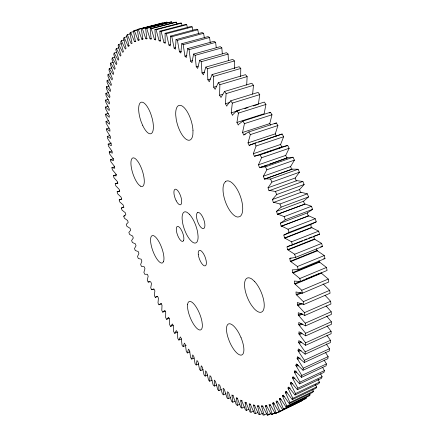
<?xml version="1.0" encoding="UTF-8"?>
<svg xmlns="http://www.w3.org/2000/svg" width="437" height="437" viewBox="0 0 437 437"><rect width="100%" height="100%" fill="white"/><g stroke="black" fill="none" stroke-linecap="round" stroke-linejoin="round"><path stroke-width="0.66" d="M192.881 30.208L192.165 26.919L190.811 26.52L165.077 33.299L165.197 43.35L163.93 42.564L161.138 31.404L159.893 31.147L160.324 41.357L159.101 40.723L156.102 29.738L154.911 29.64L155.643 39.969L154.463 39.483L151.278 28.705L150.153 28.755L151.169 39.166L150.033 38.827L146.685 28.285L145.619 28.481L146.903 38.931L145.816 38.735L142.32 28.46L141.315 28.798L142.855 39.254L141.823 39.199L138.196 29.208L162.635 22.91L161.635 23.401M108.469 92.562L105.907 93.294L105.891 95.08L109.512 102.509L109.359 103.99L105.623 100.051L108.239 99.292M326.92 335.299L330.47 340.303L330.394 342.613L305.146 354.183L305.168 351.861L298.613 342.57L298.853 340.592L305.649 345.285L331.115 333.742L331.099 331.306L327.034 325.931M240.65 76.519L240.776 68.462L239.154 66.714L212.049 74.601L209.285 81.779L207.848 79.78L207.406 68.724L205.832 67.101L203.451 74.798L202.014 72.941L201.217 61.704L199.671 60.251L197.666 68.423L196.24 66.714L195.104 55.346L193.586 54.068L191.958 62.671L190.543 61.109L189.079 49.665L187.599 48.562L186.337 57.542L184.944 56.138L183.179 44.661L181.732 43.733L180.836 53.052L179.465 51.801L177.417 40.341L176.013 39.581L175.466 49.19L174.128 48.097L171.807 36.697L170.457 36.107L170.25 45.961L168.944 45.022L166.377 33.72L165.077 33.299M216.747 384.97L214.305 386.073L214.327 380.146L215.452 381.381L217.79 389.651L218.921 390.612L221.373 389.493M326.756 316.115L331.333 321.774L331.454 324.33L305.774 335.84L305.61 333.267L298.744 324.702L298.804 322.462L305.518 325.876L331.399 314.416L331.18 311.75L326.078 305.878M252.63 94.092L253.471 85.308L251.843 83.243L224.52 91.486L220.996 97.495L219.576 95.228L219.882 84.696L218.287 82.735L245.507 74.672L247.14 76.584L246.681 85.084M108.988 86.018L106.404 86.745L106.333 88.487L109.916 96.206L109.714 97.626L105.907 93.294M326.253 343.919L329.476 348.753L329.307 350.933L304.272 362.502L304.392 360.323L298.023 350.736L298.345 348.906L305.146 354.183M212.142 380.135L209.722 381.222L209.946 375.64L211.06 376.945L213.18 385.03L214.305 386.073M258.365 104.35L259.742 94.605L258.125 92.387L230.72 100.816L227.071 105.355L226.819 106.18L225.416 103.793L226.12 93.6L224.52 91.486M305.649 345.285L305.578 342.837L298.859 333.884L299.012 331.77L305.774 335.84M109.731 79.703L107.12 80.43L106.994 82.118L110.528 90.12L110.277 91.48L106.404 86.745M325.357 352.233L328.121 356.63L327.859 358.673L303.054 370.237L303.262 368.194L297.1 358.373L297.504 356.685L304.272 362.502M110.621 73.662L108.065 74.366L107.884 76L111.359 84.275L111.047 85.565L107.12 80.43M207.646 374.979L205.161 376.088L205.587 370.849L206.69 372.22L208.591 380.103L209.722 381.222M270.574 125.184L269.787 123.589L271.989 114.767L270.416 112.271L242.896 121.087L238.607 124.354L238.274 125.058L236.93 122.453L264.139 113.746L265.925 104.438L264.325 102.072L236.854 110.698L232.883 114.614L232.593 115.379L231.211 112.877L232.315 103.083L230.72 100.816M111.817 67.872L109.234 68.576L108.993 70.144L112.402 78.687L112.036 79.905L108.065 74.366M324.101 360.001L326.423 363.923L326.078 365.818L301.497 377.36L301.787 375.47L295.849 365.447L296.33 363.906L303.054 370.237M203.112 369.582L200.643 370.674L201.26 365.791L202.353 367.217L204.041 374.886L205.161 376.088M236.93 122.453L238.433 113.107L236.854 110.698M113.243 62.371L110.643 63.075L110.343 64.572L113.664 73.372L113.249 74.514L109.234 68.576M198.627 363.928L196.175 365.004L196.972 360.47L198.048 361.956L199.529 369.402L200.643 370.674M262.249 413.397L259.829 414.555L257.42 405.514L258.507 405.809L263.107 415.112L264.09 414.981L261.408 405.694L262.473 405.869L267.297 415.15L268.247 414.888L265.286 405.378L266.324 405.427L271.361 414.658L272.273 414.26L269.034 404.547L270.039 404.46L275.288 413.615L276.162 413.074L272.633 403.182L273.611 402.963L279.063 412.009L279.888 411.321L276.08 401.281L277.02 400.92L282.668 409.819L283.438 408.988L279.347 398.817L280.243 398.32L286.077 407.033L286.798 406.049L282.422 395.791L283.274 395.146L289.283 403.641L289.939 402.51L285.285 392.191L286.088 391.399L292.255 399.637L292.85 398.347L287.923 388.007L288.666 387.073L294.98 395.004L295.505 393.568L290.315 383.244L290.998 382.156L297.444 389.749L297.897 388.16L292.44 377.89L293.063 376.65L299.624 383.866L299.995 382.124L294.292 371.958L294.844 370.571L301.497 377.36M276.293 136.033L275.288 133.842L277.905 125.55L276.359 122.934L248.806 131.941L244.217 134.541L243.846 135.18L242.54 132.477L244.452 123.627L242.896 121.087M322.501 367.2L324.401 370.609L323.975 372.357L299.624 383.866M114.915 57.181L112.282 57.892L111.921 59.312L115.155 68.358L114.68 69.412L110.643 63.075M119.711 190.936L117.127 191.805L117.684 193.859L121.12 197.169L121.552 199.086L119.181 199.917L119.776 201.97L123.158 204.953L123.627 206.881L121.388 208.045L122.016 210.093L125.332 212.748L125.84 214.682L123.737 216.178L124.398 218.216L127.648 220.543L128.188 222.482L126.227 224.307L126.921 226.333L130.095 228.327L130.674 230.272L128.855 232.413L129.581 234.434L132.679 236.089L133.29 238.039L131.613 240.497L132.367 242.502L135.383 243.824L136.027 245.774L134.498 248.549L135.284 250.532L138.212 251.521L138.89 253.46L137.508 256.546L138.321 258.513L141.156 259.168L141.867 261.102L140.643 264.494L141.484 266.439L144.221 266.75L144.964 268.673L143.893 272.371L144.762 274.289L147.395 274.267L148.17 276.179L147.258 280.172L148.154 282.062L150.678 281.696L151.481 283.597L150.732 287.879L151.65 289.742L154.064 289.037L154.895 290.916L154.316 295.494L155.255 297.324L157.549 296.275L158.407 298.138L157.997 302.999L158.959 304.791L161.133 303.404L162.018 305.239L161.783 310.385L162.766 312.138L164.809 310.401L165.721 312.209L165.661 317.633L166.661 319.349L168.573 317.267L169.507 319.048L169.627 324.74L170.648 326.412L172.418 323.981L173.374 325.729L173.68 331.694L174.718 333.316L176.34 330.541L177.324 332.251L177.815 338.478L178.87 340.052L180.344 336.922L181.344 338.599L182.027 345.083L183.098 346.601L184.409 343.121L185.43 344.755L186.309 351.49L187.391 352.954L188.544 349.119L189.582 350.709L190.658 357.69L191.756 359.094L192.733 354.91L193.793 356.445L195.066 363.666L196.175 365.004M277.369 148.777L281.81 147.264L280.609 144.456L283.629 136.743L282.133 134.017L254.563 143.221L249.685 145.128L249.276 145.696L248.014 142.915L250.335 134.612L248.806 131.941M116.75 52.353L114.166 53.041L113.746 54.385L116.87 63.655L116.34 64.627L112.282 57.892M320.561 373.821L322.074 376.683L321.566 378.284L297.444 389.749M290.288 261.266L316.891 250.51L324.265 255.552L324.997 258.6L298.22 269.585L297.455 266.504L290.288 261.266L289.786 258.431L295.554 257.366L294.696 254.241L287.584 249.696L286.989 246.807L292.506 244.944L291.555 241.798L284.531 237.979L283.842 235.046L310.723 224.596L316.251 221.838L315.241 218.729L308.746 215.818L281.767 226.164L281.133 226.169L280.357 223.203L307.342 212.906L312.57 209.378L311.466 206.275L305.092 204.046L277.408 214.327L276.545 211.339L303.617 201.206L308.522 196.918L307.337 193.837L279.953 204.003L273.95 202.326L273.371 202.5L272.431 199.512L299.574 189.543L304.136 184.512L302.874 181.475L296.805 180.65L269.045 190.75L268.028 187.779L295.226 177.985L299.427 172.233L298.094 169.256L292.222 169.135L264.445 179.143L263.364 176.198L290.605 166.579L294.423 160.139L293.025 157.233L287.377 157.823L259.605 167.732L258.453 164.825L285.722 155.386L289.147 148.29L287.699 145.466L282.291 146.761L254.99 156.069L254.536 156.561L253.329 153.709L256.055 146.002L254.563 143.221M118.902 47.862L116.297 48.551L115.81 49.807L118.82 59.295L118.23 60.175L114.166 53.041M318.021 379.267L319.452 382.146L318.873 383.599L294.98 395.004M258.453 164.825L261.577 157.746L289.147 148.29M121.306 43.755L118.673 44.443L118.127 45.612L121 55.297L120.355 56.073L116.297 48.551M315.416 384.538L316.568 386.991L315.918 388.291L292.255 399.637M218.287 82.735L215.141 89.35L213.709 87.214L213.633 76.393L212.049 74.601M263.364 176.198L266.876 169.791L294.423 160.139M124.529 39.904L121.3 40.745L120.688 41.815L123.414 51.681L122.715 52.353L118.673 44.443M312.619 389.389L313.427 391.224L312.717 392.377L289.283 403.641M268.028 187.779L271.923 182.076L299.427 172.233M126.785 36.801L124.174 37.478L123.496 38.44L126.064 48.469L125.31 49.031L121.3 40.745M309.554 393.633L310.062 394.851L309.287 395.851L286.077 407.033M272.431 199.512L276.687 194.541L304.136 184.512M130.597 33.813L127.304 34.665L126.561 35.517L128.953 45.683L128.139 46.131L124.174 37.478M276.545 211.339L281.149 207.127L308.522 196.918M133.924 31.497L130.685 32.333L129.876 33.065L132.078 43.345L131.209 43.678L127.304 34.665M269.744 164.203L287.377 157.823M269.4 113.014L270.416 112.271M130.685 32.333L134.514 41.69L135.437 41.482L133.443 31.114L134.317 30.503L138.895 29.323M280.357 223.203L285.285 219.767L312.57 209.378M264.445 179.143L292.222 169.135M274.742 123.824L276.359 122.934M134.317 30.503L138.054 40.188L139.032 40.111L137.256 29.683L138.196 29.208M283.842 235.046L289.076 232.391L316.251 221.838M282.668 409.819L305.654 398.73L306.479 397.878L283.438 408.988M276.162 413.074L282.269 410.13M290.818 406L295.095 403.941M275.288 413.615L302.704 400.314L279.063 412.009M264.09 414.981L266.532 413.806M289.939 402.51L313.427 391.224M267.297 415.15L270.366 413.67M268.247 414.888L271.24 413.446M286.798 406.049L310.062 394.851M271.361 414.658L274.982 412.91M272.273 414.26L275.299 412.801M292.85 398.347L316.568 386.991M265.712 406.388L266.914 405.815M272.633 403.182L273.862 402.603M279.877 399.833L281.095 399.26M269.487 405.563L270.7 404.984M276.588 402.297L277.79 401.723M273.114 404.203L274.338 403.619M295.505 393.568L319.452 382.146M253.487 411.064L251.046 412.228L249.172 403.728L250.286 404.247L254.438 413.506L255.476 413.631L257.874 412.49M257.797 406.508L259.01 405.929M285.864 393.191L287.071 392.617M297.897 388.16L322.074 376.683M282.422 395.791L283.646 395.206M261.812 406.7L263.036 406.115M282.979 396.801L284.203 396.217M279.347 398.817L280.559 398.238M288.524 388.996L290.348 388.132M255.476 413.631L253.689 405.831L254.891 405.263M244.403 406.929L242 408.06L240.64 400.15L241.776 400.876L245.468 410.004L246.544 410.365L248.97 409.218M285.285 392.191L286.492 391.618M290.933 384.21L292.779 383.342M249.494 404.684L250.718 404.11M299.995 382.124L324.401 370.609M287.923 388.007L289.136 387.433M293.085 378.835L294.899 377.989M235.237 401.073L232.801 402.209L231.932 394.933L233.068 395.851L236.308 404.755L237.411 405.334L239.869 404.187M301.787 375.47L326.423 363.923M246.544 410.365L245.228 403.094L246.446 402.521M290.315 383.244L291.539 382.665M240.907 401.073L242.114 400.505M292.44 377.89L293.648 377.328M269.045 190.75L269.596 190.499L275.419 191.461L302.874 181.475M237.411 405.334L236.548 398.637L237.777 398.063M294.292 371.958L296.122 371.111M303.262 368.194L328.121 356.63M294.953 372.876L296.783 372.024M232.151 395.807L233.374 395.239M296.526 366.332L298.373 365.479M226.016 393.693L223.542 394.829L223.132 388.214L224.268 389.301L227.054 397.921L228.174 398.697L230.589 397.583M304.392 360.323L329.476 348.753M295.849 365.447L297.695 364.6M297.1 358.373L298.957 357.521M297.794 359.214L300.274 358.078M296.805 180.65L296.226 180.918L295.226 177.985M305.168 351.861L330.47 340.303M298.023 350.736L299.853 349.906M298.728 351.539L301.169 350.43M305.578 342.837L331.099 331.306M298.613 342.57L301.077 341.461M299.329 343.324L301.792 342.215M299.58 334.589L302.06 333.48M305.61 333.267L331.333 321.774M298.859 333.884L301.339 332.776M298.744 324.702L301.24 323.604M299.471 325.352L302.519 324.008M305.518 325.876L305.25 323.189L331.18 311.75M305.25 323.189L298.263 315.066L298.236 312.701L304.862 315.421L330.94 304.032L330.623 301.262L325.062 295.336M298.263 315.066L301.951 313.46M323.085 283.908L329.651 290.354L330.077 293.211L303.808 304.523L297.297 302.524L297.417 304.999L304.496 312.635L330.623 301.262M298.995 315.656L302.683 314.05M191.756 359.094L194.197 358.034M320.905 272.759L328.269 279.068L328.799 282.002L302.349 293.222L295.975 291.96L296.193 294.543L303.344 301.645L329.651 290.354M297.417 304.999L301.126 303.404M187.391 352.954L189.904 351.872M298.143 305.523L302.475 303.66M183.098 346.601L186.217 345.274M298.22 269.585L292.222 269.869L292.626 272.628L319.086 261.758L326.472 267.449L327.1 270.448L300.487 281.559L294.287 281.057L294.598 283.733L301.781 290.255L328.269 279.068M296.193 294.543L300.552 292.697M296.92 294.997L301.901 292.883M178.87 340.052L181.36 339.003M174.718 333.316L177.821 332.027M294.598 283.733L300.864 281.122M302.114 280.598L303.994 279.817M305.244 279.292L319.649 273.283M295.314 284.121L321.643 273.125M292.626 272.628L299.82 278.527L326.472 267.449M170.648 326.412L173.118 325.396M293.336 272.939L319.818 262.047M297.455 266.504L324.265 255.552M166.661 319.349L169.124 318.344M295.554 257.366L322.479 246.506L321.648 243.425L314.318 239.077L287.584 249.696M162.766 312.138L165.224 311.144M290.982 261.495L317.606 250.729M294.696 254.241L321.648 243.425M289.786 258.431L291.026 257.934M158.959 304.791L161.417 303.813M288.262 249.849L315.022 239.214M287.612 246.561L302.551 240.65M304.42 239.913L306.911 238.924M308.779 238.187L311.887 236.958M292.506 244.944L319.562 234.237L318.639 231.129L311.379 227.502L284.531 237.979M291.555 241.798L318.639 231.129M155.255 297.324L157.156 296.576M151.65 289.742L153.551 289.004M285.186 238.056L312.062 227.557M282.133 134.017L258.578 142.156M148.154 282.062L149.416 281.575M281.767 226.164L288.038 229.239L315.241 218.729M281.133 226.169L308.746 215.818M278.014 214.234L284.165 216.615L311.466 206.275M277.408 214.327L305.092 204.046M273.371 202.5L301.104 192.302L307.337 193.837M264.964 178.809L270.585 179.05L298.094 169.256M260.239 167.508L267.209 165.082M123.737 216.178L125.015 215.731M260.086 167.311L265.483 166.83L293.025 157.233M121.388 208.045L123.955 207.16M264.685 153.103L272.928 150.29M254.99 156.069L260.13 154.867L287.699 145.466M314.4 235.996L319.562 234.237M253.329 153.709L280.609 144.456M119.181 199.917L121.759 199.043M165.929 22.456L166.994 22.096L142.32 28.46M256.055 146.002L283.629 136.743M248.014 142.915L275.288 133.842M249.685 145.128L256.038 143.008M117.127 191.805L119.623 191.313L119.23 189.412L115.745 185.769L115.221 183.72L117.739 182.885M244.217 134.541L245.485 134.126M250.335 134.612L277.905 125.55M242.54 132.477L269.787 123.589M115.221 183.72L117.848 183.573L117.493 181.688L113.959 177.717L113.473 175.669L116.63 174.636M244.452 123.627L271.989 114.767M113.473 175.669L116.22 175.876L115.909 174.008L112.331 169.714L111.888 167.671L114.428 166.852M111.888 167.671L114.751 168.229L114.483 166.382L110.872 161.766L110.468 159.734L113.658 158.718M110.468 159.734L113.445 160.647L113.221 158.833L109.578 153.89L109.217 151.868L111.785 151.06M238.433 113.107L265.925 104.438M231.211 112.877L239.618 110.239M244.791 108.611L248.025 107.6M253.198 105.972L257.721 104.552M232.315 103.083L259.742 94.605M109.217 151.868L112.309 153.147L112.123 151.36L108.458 146.095L108.136 144.09L111.369 143.09M225.416 103.793L229.933 102.4M108.136 144.09L111.337 145.74L111.2 143.981L107.518 138.398L107.24 136.415L109.845 135.617M301.104 192.302L300.492 192.488L299.574 189.543M107.24 136.415L110.545 138.431L110.452 136.715L106.759 130.816L106.53 128.855L109.07 128.085M219.576 95.228L222.788 94.255M226.12 93.6L253.471 85.308M213.709 87.214L216.271 86.45M106.53 128.855L109.927 131.247L109.884 129.565L106.191 123.354L106.005 121.42L108.562 120.656M219.882 84.696L247.14 76.584M106.005 121.42L109.496 124.195L109.501 122.557L105.814 116.034L105.678 114.128L108.256 113.369M207.848 79.78L210.459 79.015M105.678 114.128L109.255 117.291L109.305 115.701L105.634 108.873L105.546 106.999L108.147 106.246M213.633 76.393L240.776 68.462M202.014 72.941L204.62 72.187M207.406 68.724L234.423 60.962L234.571 68.702M205.832 67.101L232.812 59.377L234.423 60.962M196.24 66.714L198.18 66.162M199.671 60.251L226.503 52.686L228.092 54.101L228.436 60.656M201.217 61.704L228.092 54.101M190.543 61.109L192.471 60.568M195.104 55.346L221.827 47.901L222.318 53.866M184.944 56.138L186.91 55.592M193.586 54.068L220.259 46.655L221.827 47.901M179.465 51.801L181.421 51.266M189.079 49.665L215.638 42.367L216.239 47.699M187.599 48.562L214.108 41.291L215.638 42.367M181.732 43.733L208.061 36.599L209.558 37.5L210.306 42.848M183.179 44.661L209.558 37.5M174.128 48.097L175.423 47.742M168.944 45.022L170.261 44.667M163.93 42.564L165.235 42.214M176.013 39.581L202.151 32.578L203.609 33.31L204.385 37.981M177.417 40.341L203.609 33.31M170.457 36.107L196.399 29.219L197.803 29.782L198.567 33.764M171.807 36.697L197.803 29.782M159.101 40.723L160.395 40.379M166.377 33.72L192.165 26.919M150.033 38.827L151.339 38.478M128.139 46.131L129.445 45.787M154.463 39.483L155.78 39.133M138.054 40.188L139.359 39.843M141.823 39.199L143.139 38.849M134.514 41.69L135.809 41.346M145.816 38.735L147.111 38.396M154.911 29.64L180.213 23.057L181.459 23.139L182.142 25.696M156.102 29.738L181.459 23.139M159.893 31.147L185.414 24.472L186.714 24.712L187.5 27.957M161.138 31.404L186.714 24.712M145.619 28.481L170.463 22.069L171.588 21.85L171.998 23.15M146.685 28.285L171.588 21.85M150.153 28.755L175.226 22.26L176.411 22.189L176.958 24.073M151.278 28.705L176.411 22.189M137.256 29.683L153.726 25.439M155.048 25.1L158.997 24.079M141.315 28.798L165.279 22.62M133.443 31.114L136.705 30.273M320.665 246.867L322.479 246.506M323.741 258.682L324.997 258.6M259.829 414.555L258.819 414.555L254.438 405.263L253.34 404.853L253.689 405.831M251.046 412.228L249.98 411.982L246.058 402.777L244.933 402.155L245.228 403.094M242 408.06L240.902 407.584L237.438 398.56L236.302 397.741L236.548 398.637M232.801 402.209L231.686 401.527L228.677 392.754L227.535 391.754L228.174 398.697M223.542 394.829L222.417 393.956L219.86 385.505L218.724 384.341L218.921 390.612M105.546 106.999L109.212 110.55L109.31 109.01L105.656 101.881L105.623 100.051M260.13 154.867L261.577 157.746M265.483 166.83L266.876 169.791M270.585 179.05L271.923 182.076M275.419 191.461L276.687 194.541M285.722 155.386L286.858 158.249M279.953 204.003L281.149 207.127M290.605 166.579L291.676 169.485M284.165 216.615L285.285 219.767M288.038 229.239L289.076 232.391M303.617 201.206L304.447 204.15M307.342 212.906L308.085 215.84M310.723 224.596L311.379 227.502M299.82 278.527L300.487 281.559M313.755 236.215L314.318 239.077M301.781 290.255L302.349 293.222M316.612 248.833L316.891 250.51M303.344 301.645L303.808 304.523M318.939 260.665L319.086 261.758M304.496 312.635L304.862 315.421M187.588 304.502L187.549 307.145A15.295 5.075 67.9 0 0 195.667 327.073A15.295 5.075 67.9 0 0 202.342 324.527L201.91 321.261A15.295 5.075 67.9 0 0 194.181 304.327A15.295 5.075 67.9 0 0 187.588 304.502M192.985 130.625L192.875 134.449A18.174 7.118 72.8 0 1 185.151 138.485A18.174 7.118 72.8 0 1 176.269 119.618L175.745 115.346A18.174 7.118 72.8 0 1 183.529 107.049A18.174 7.118 72.8 0 1 192.985 130.625M163.542 261.561L162.711 262.774A14.596 4.687 69.7 0 1 153.431 252.368A14.596 4.687 69.7 0 1 151.694 235.904L152.852 235.505A14.596 4.687 69.7 0 1 161.089 246.2A14.596 4.687 69.7 0 1 163.542 261.561M197.486 212.622L196.89 213.376A8.565 3.228 70 0 0 197.928 222.324A8.565 3.228 70 0 0 203.025 228.644L203.861 228.469A8.565 3.228 70 0 0 203.467 218.729A8.565 3.228 70 0 0 197.486 212.622M225.601 181.508L224.132 183.338A19.015 7.959 70.3 0 0 226.049 203.391A19.015 7.959 70.3 0 0 237.815 217.052L239.853 216.599A19.015 7.959 70.3 0 0 239.689 194.52A19.015 7.959 70.3 0 0 225.601 181.508M183.535 240.661L183.01 241.3A7.97 2.797 69.8 0 1 177.684 235.467A7.97 2.797 69.8 0 1 177.116 226.546L177.832 226.377A7.97 2.797 69.8 0 1 182.48 232.353A7.97 2.797 69.8 0 1 183.535 240.661M189.407 214.267L187.347 212.519A16.513 6.003 69.9 0 0 182.12 218.959L182.557 222.591A16.513 6.003 69.9 0 0 190.565 240.361L192.591 242.191A16.513 6.003 69.9 0 0 198.081 236.22L197.671 232.511A16.513 6.003 69.9 0 0 189.407 214.267M140.37 186.091L138.715 184.676A15.049 4.933 71.5 0 1 131.034 165.246A15.049 4.933 71.5 0 1 136.344 159.576L138.103 161.805A15.049 4.933 71.5 0 1 144.194 179.225A15.049 4.933 71.5 0 1 140.37 186.091M254.607 281.472L252.023 279.156A18.469 7.391 67.3 0 0 244.534 284.269A18.469 7.391 67.3 0 0 251.373 305.097L253.87 308.353A18.469 7.391 67.3 0 0 264.238 305.927A18.469 7.391 67.3 0 0 254.607 281.472M241.055 337.692L239.159 333.649A16.874 6.08 66.7 0 0 228.753 323.85A16.874 6.08 66.7 0 0 227.868 337.102L229.299 341.122A16.874 6.08 66.7 0 0 241.606 355.035A16.874 6.08 66.7 0 0 241.055 337.692M176.209 200.807L175.346 198.922A8.237 2.983 70.8 0 1 174.762 189.396A8.237 2.983 70.8 0 1 180.257 195.044L180.967 197.092A8.237 2.983 70.8 0 1 180.842 204.587A8.237 2.983 70.8 0 1 176.209 200.807M142.752 125.594L141.178 121.808A16.486 5.812 72.9 0 1 140.468 102.602A16.486 5.812 72.9 0 1 150.874 114.155L152.163 118.345A16.486 5.812 72.9 0 1 151.557 133.378A16.486 5.812 72.9 0 1 142.752 125.594M198.278 254.432A8.287 3.015 69 0 0 204.953 265.925A8.287 3.015 69 0 0 203.675 253.995A8.287 3.015 69 0 0 198.278 254.432"/></g></svg>
